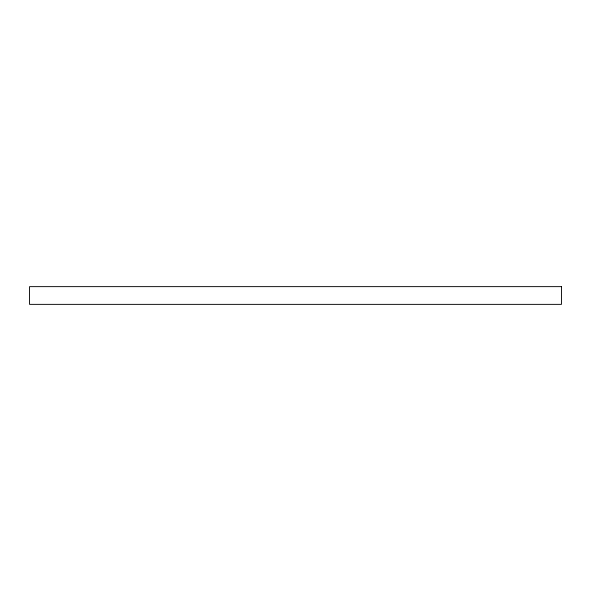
<?xml version="1.0" encoding="UTF-8"?>
<svg xmlns="http://www.w3.org/2000/svg" width="591" height="591" viewBox="0 0 591 591"><rect width="100%" height="100%" fill="white"/><g stroke="black" fill="none" stroke-linecap="round" stroke-linejoin="round"><path stroke-width="0.89" d="M561.45 286.635L29.55 286.635L29.55 304.365L561.45 304.365L561.45 286.635"/></g></svg>
